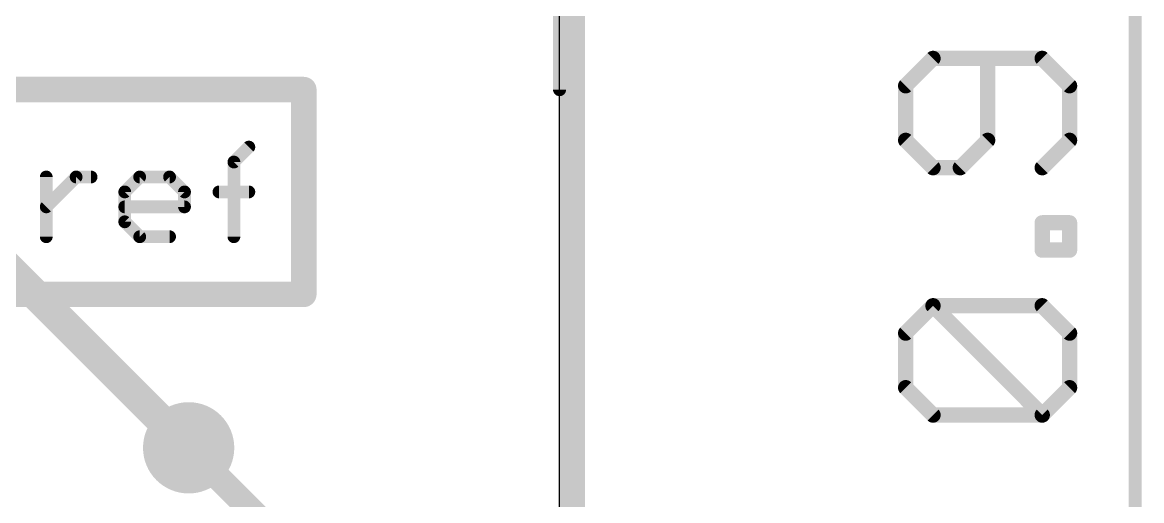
# Model space of a CAD drawing. Extents: x -11.4 to 33.1, y -5.3 to 41.1.
# Drawn here: x 20.07 to 31.18, y 8.87 to 13.62 of the extents above; entities that cross this region are included whole.
import ezdxf

# ---------------------------------------------------------------- set-up
doc = ezdxf.new("R2010")
doc.units = 0
for name, color, linetype in [('1', 12, 'CONTINUOUS'), ('16', 132, 'CONTINUOUS'), ('18', 110, 'CONTINUOUS'), ('20', 53, 'CONTINUOUS'), ('21', 40, 'CONTINUOUS'), ('47', 253, 'CONTINUOUS')]:
    doc.layers.add(name, color=color, linetype=linetype)

# ---------------------------------------------------------------- blocks, each defined once
blk = doc.blocks.new('ROUNDV')
at = {"const_width": 0.5}
blk.add_lwpolyline([(0, -0.25, 1), (0, 0.25, 1), (0, -0.25)], format="xyb", dxfattribs=at)

msp = doc.modelspace()

# ---------------------------------------------------------------- linework, layer by layer
at = {"layer": '1', "const_width": 0.254}
for points in [[(25.527, 27.94), (25.527, 0)], [(22.733, 8.382), (21.717, 9.398)]]:
    msp.add_lwpolyline(points, dxfattribs=at)
at = {"layer": '1', "const_width": 0.127}
msp.add_lwpolyline([(21.7619, 9.4429, 1), (21.6721, 9.3531)], format="xyb", dxfattribs=at)
at = {"layer": '16'}
for points, const_width in [([(25.527, 27.94), (25.527, 0)], 0.254), ([(18.923, 12.192), (21.717, 9.398)], 0.3048)]:
    msp.add_lwpolyline(points, dxfattribs=dict(at, const_width=const_width))
at = {"layer": '16', "const_width": 0.1524}
msp.add_lwpolyline([(21.6631, 9.3441, 1), (21.7709, 9.4519)], format="xyb", dxfattribs=at)
at = {"layer": '20'}
msp.add_line((25.4, 2.54), (25.4, 25.4), dxfattribs=at)
at = {"layer": '21'}
for points, const_width in [([(15.748, 12.954), (22.86, 12.954)], 0.254), ([(22.86, 12.954), (22.86, 10.922)], 0.254), ([(22.1664, 12.235), (22.3147, 12.3833)], 0.127), ([(22.1664, 11.4935), (22.1664, 12.235)], 0.127), ([(20.303, 11.4935), (20.303, 12.0867)], 0.127), ([(20.303, 11.7901), (20.5996, 12.0867)], 0.127), ([(20.5996, 12.0867), (20.7479, 12.0867)], 0.127), ([(21.0826, 11.9384), (21.2309, 12.0867)], 0.127), ([(21.2309, 12.0867), (21.5275, 12.0867)], 0.127), ([(21.5275, 12.0867), (21.6758, 11.9384)], 0.127), ([(21.0826, 11.6418), (21.0826, 11.9384)], 0.127), ([(21.6758, 11.9384), (21.6758, 11.7901)], 0.127), ([(22.0181, 11.9384), (22.3147, 11.9384)], 0.127), ([(21.6758, 11.7901), (21.0826, 11.7901)], 0.127), ([(21.2309, 11.4935), (21.0826, 11.6418)], 0.127), ([(21.5275, 11.4935), (21.2309, 11.4935)], 0.127), ([(22.86, 10.922), (15.748, 10.922)], 0.254)]:
    msp.add_lwpolyline(points, dxfattribs=dict(at, const_width=const_width))
for points, const_width in [([(22.9235, 12.954, 1), (22.7965, 12.954)], 0.127), ([(22.86, 12.8905, 1), (22.86, 13.0175)], 0.127), ([(22.3372, 12.3608, 1), (22.2923, 12.4057)], 0.0635), ([(22.1982, 12.235, 1), (22.1347, 12.235)], 0.0635), ([(22.144, 12.2574, 1), (22.1889, 12.2125)], 0.0635), ([(20.3348, 12.0867, 1), (20.2713, 12.0867)], 0.0635), ([(20.5996, 12.1184, 1), (20.5996, 12.0549)], 0.0635), ([(20.6221, 12.0642, 1), (20.5772, 12.1091)], 0.0635), ([(20.7479, 12.0549, 1), (20.7479, 12.1184)], 0.0635), ([(21.2309, 12.1184, 1), (21.2309, 12.0549)], 0.0635), ([(21.2534, 12.0642, 1), (21.2085, 12.1091)], 0.0635), ([(21.5499, 12.1091, 1), (21.505, 12.0642)], 0.0635), ([(21.5275, 12.0549, 1), (21.5275, 12.1184)], 0.0635), ([(21.1144, 11.9384, 1), (21.0509, 11.9384)], 0.0635), ([(21.0602, 11.9608, 1), (21.1051, 11.9159)], 0.0635), ([(21.7075, 11.9384, 1), (21.644, 11.9384)], 0.0635), ([(21.6533, 11.9159, 1), (21.6982, 11.9608)], 0.0635), ([(22.0181, 11.9701, 1), (22.0181, 11.9066)], 0.0635), ([(22.3147, 11.9066, 1), (22.3147, 11.9701)], 0.0635), ([(20.2806, 11.8125, 1), (20.3255, 11.7676)], 0.0635), ([(21.0826, 11.8218, 1), (21.0826, 11.7583)], 0.0635), ([(21.644, 11.7901, 1), (21.7075, 11.7901)], 0.0635), ([(21.6758, 11.7583, 1), (21.6758, 11.8218)], 0.0635), ([(21.0509, 11.6418, 1), (21.1144, 11.6418)], 0.0635), ([(21.1051, 11.6642, 1), (21.0602, 11.6193)], 0.0635), ([(20.2713, 11.4935, 1), (20.3348, 11.4935)], 0.0635), ([(21.2309, 11.5253, 1), (21.2309, 11.4618)], 0.0635), ([(21.2085, 11.471, 1), (21.2534, 11.516)], 0.0635), ([(21.5275, 11.4618, 1), (21.5275, 11.5253)], 0.0635), ([(22.1347, 11.4935, 1), (22.1982, 11.4935)], 0.0635), ([(22.86, 10.8585, 1), (22.86, 10.9855)], 0.127), ([(22.7965, 10.922, 1), (22.9235, 10.922)], 0.127)]:
    msp.add_lwpolyline(points, format="xyb", dxfattribs=dict(at, const_width=const_width))
at = {"layer": '47'}
for points, const_width in [([(25.4, 12.954), (25.4, 40.685)], 0.13), ([(31.115, 0.065), (31.115, 24.192)], 0.13), ([(29.1085, 13.2637), (28.8373, 12.9925)], 0.1524), ([(30.1931, 13.2637), (29.1085, 13.2637)], 0.1524), ([(29.6508, 12.4502), (29.6508, 13.2637)], 0.1524), ([(30.4643, 12.9925), (30.1931, 13.2637)], 0.1524), ([(28.8373, 12.9925), (28.8373, 12.4502)], 0.1524), ([(30.4643, 12.4502), (30.4643, 12.9925)], 0.1524), ([(28.8373, 12.4502), (29.1085, 12.179)], 0.1524), ([(29.3796, 12.179), (29.6508, 12.4502)], 0.1524), ([(30.1931, 12.179), (30.4643, 12.4502)], 0.1524), ([(29.1085, 12.179), (29.3796, 12.179)], 0.1524), ([(30.1931, 11.3605), (30.1931, 11.6316)], 0.1524), ([(30.1931, 11.6316), (30.4643, 11.6316)], 0.1524), ([(30.4643, 11.6316), (30.4643, 11.3605)], 0.1524), ([(30.4643, 11.3605), (30.1931, 11.3605)], 0.1524), ([(28.8373, 10.5368), (29.1085, 10.808)], 0.1524), ([(29.1085, 10.808), (30.1931, 10.808)], 0.1524), ([(30.1931, 9.7233), (29.1085, 10.808)], 0.1524), ([(30.1931, 10.808), (30.4643, 10.5368)], 0.1524), ([(28.8373, 9.9945), (28.8373, 10.5368)], 0.1524), ([(30.4643, 10.5368), (30.4643, 9.9945)], 0.1524), ([(29.1085, 9.7233), (28.8373, 9.9945)], 0.1524), ([(30.4643, 9.9945), (30.1931, 9.7233)], 0.1524), ([(30.1931, 9.7233), (29.1085, 9.7233)], 0.1524)]:
    msp.add_lwpolyline(points, dxfattribs=dict(at, const_width=const_width))
for points, const_width in [([(29.1085, 13.3018, 1), (29.1085, 13.2256)], 0.0762), ([(29.1354, 13.2368, 1), (29.0815, 13.2906)], 0.0762), ([(29.6889, 13.2637, 1), (29.6127, 13.2637)], 0.0762), ([(30.2201, 13.2906, 1), (30.1662, 13.2368)], 0.0762), ([(30.1931, 13.2256, 1), (30.1931, 13.3018)], 0.0762), ([(28.8754, 12.9925, 1), (28.7992, 12.9925)], 0.0762), ([(28.8104, 13.0195, 1), (28.8643, 12.9656)], 0.0762), ([(30.5024, 12.9925, 1), (30.4262, 12.9925)], 0.0762), ([(30.4374, 12.9656, 1), (30.4912, 13.0195)], 0.0762), ([(25.3675, 12.954, 1), (25.4325, 12.954)], 0.065), ([(28.7992, 12.4502, 1), (28.8754, 12.4502)], 0.0762), ([(28.8643, 12.4771, 1), (28.8104, 12.4233)], 0.0762), ([(29.6127, 12.4502, 1), (29.6889, 12.4502)], 0.0762), ([(29.6777, 12.4233, 1), (29.6239, 12.4771)], 0.0762), ([(30.4262, 12.4502, 1), (30.5024, 12.4502)], 0.0762), ([(30.4912, 12.4233, 1), (30.4374, 12.4771)], 0.0762), ([(29.1085, 12.2171, 1), (29.1085, 12.1409)], 0.0762), ([(29.0815, 12.1521, 1), (29.1354, 12.206)], 0.0762), ([(29.3527, 12.206, 1), (29.4066, 12.1521)], 0.0762), ([(29.3796, 12.1409, 1), (29.3796, 12.2171)], 0.0762), ([(30.1662, 12.206, 1), (30.2201, 12.1521)], 0.0762), ([(30.2312, 11.6316, 1), (30.155, 11.6316)], 0.0762), ([(30.1931, 11.6697, 1), (30.1931, 11.5935)], 0.0762), ([(30.5024, 11.6316, 1), (30.4262, 11.6316)], 0.0762), ([(30.4643, 11.5935, 1), (30.4643, 11.6697)], 0.0762), ([(30.1931, 11.3986, 1), (30.1931, 11.3224)], 0.0762), ([(30.155, 11.3605, 1), (30.2312, 11.3605)], 0.0762), ([(30.4262, 11.3605, 1), (30.5024, 11.3605)], 0.0762), ([(30.4643, 11.3224, 1), (30.4643, 11.3986)], 0.0762), ([(29.1354, 10.8349, 1), (29.0815, 10.781)], 0.0762), ([(29.1085, 10.8461, 1), (29.1085, 10.7699)], 0.0762), ([(29.1354, 10.781, 1), (29.0815, 10.8349)], 0.0762), ([(30.2201, 10.8349, 1), (30.1662, 10.781)], 0.0762), ([(30.1931, 10.7699, 1), (30.1931, 10.8461)], 0.0762), ([(28.8754, 10.5368, 1), (28.7992, 10.5368)], 0.0762), ([(28.8104, 10.5637, 1), (28.8643, 10.5099)], 0.0762), ([(30.5024, 10.5368, 1), (30.4262, 10.5368)], 0.0762), ([(30.4374, 10.5099, 1), (30.4912, 10.5637)], 0.0762), ([(28.8643, 10.0214, 1), (28.8104, 9.9675)], 0.0762), ([(28.7992, 9.9945, 1), (28.8754, 9.9945)], 0.0762), ([(30.4262, 9.9945, 1), (30.5024, 9.9945)], 0.0762), ([(30.4912, 9.9675, 1), (30.4374, 10.0214)], 0.0762), ([(29.1085, 9.7614, 1), (29.1085, 9.6852)], 0.0762), ([(29.0815, 9.6964, 1), (29.1354, 9.7503)], 0.0762), ([(30.1662, 9.7503, 1), (30.2201, 9.6964)], 0.0762), ([(30.1662, 9.6964, 1), (30.2201, 9.7503)], 0.0762), ([(30.1931, 9.6852, 1), (30.1931, 9.7614)], 0.0762)]:
    msp.add_lwpolyline(points, format="xyb", dxfattribs=dict(at, const_width=const_width))

# ---------------------------------------------------------------- block references
at = {"layer": '18', "xscale": 0.9064, "yscale": 0.9064}
msp.add_blockref('ROUNDV', (21.717, 9.398), dxfattribs=at)
msp.add_blockref('ROUNDV', (21.717, 9.398), dxfattribs=at)

doc.saveas('drawing.dxf')
